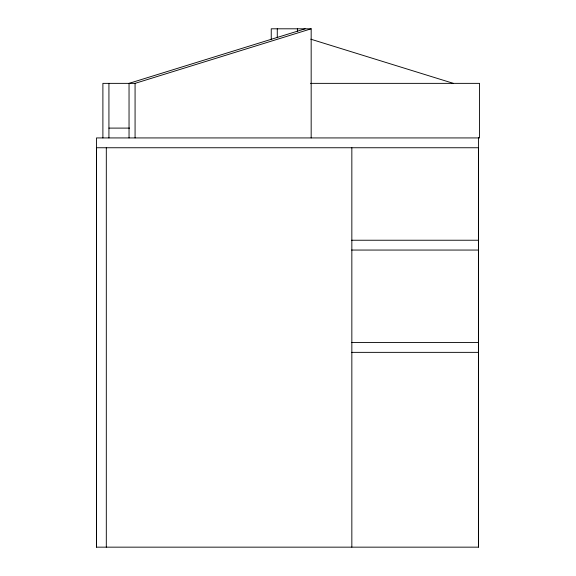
<?xml version="1.0" encoding="UTF-8"?>
<svg xmlns="http://www.w3.org/2000/svg" width="576" height="576" viewBox="0 0 576 576"><rect width="100%" height="100%" fill="white"/><g stroke="black" fill="none" stroke-linecap="round" stroke-linejoin="round"><path stroke-width="0.86" d="M96.48 547.157L96.48 147.751L478.426 147.751L478.426 547.157L96.48 547.157L96.48 137.93L479.52 137.93L479.52 83.362L310.507 83.362M305.136 28.8L129.038 83.362L129.038 137.93M102.895 137.93L102.895 83.362L135.072 83.362L311.17 28.8L311.17 137.93M311.17 28.8L271.246 28.8L271.246 39.535M108.929 128.102L129.614 128.102M351.691 240.235L478.426 240.235M351.691 250.056L478.426 250.056M351.691 342.54L478.426 342.54M351.691 352.361L478.426 352.361M310.781 39.182L453.37 83.362M478.426 137.477L478.426 547.157M351.842 147.751L351.842 547.157M297.389 28.8L297.389 31.486M277.279 28.8L277.279 37.75M135.072 83.362L135.072 137.93M108.929 83.362L108.929 137.93M106.308 147.751L106.308 547.157"/></g></svg>
